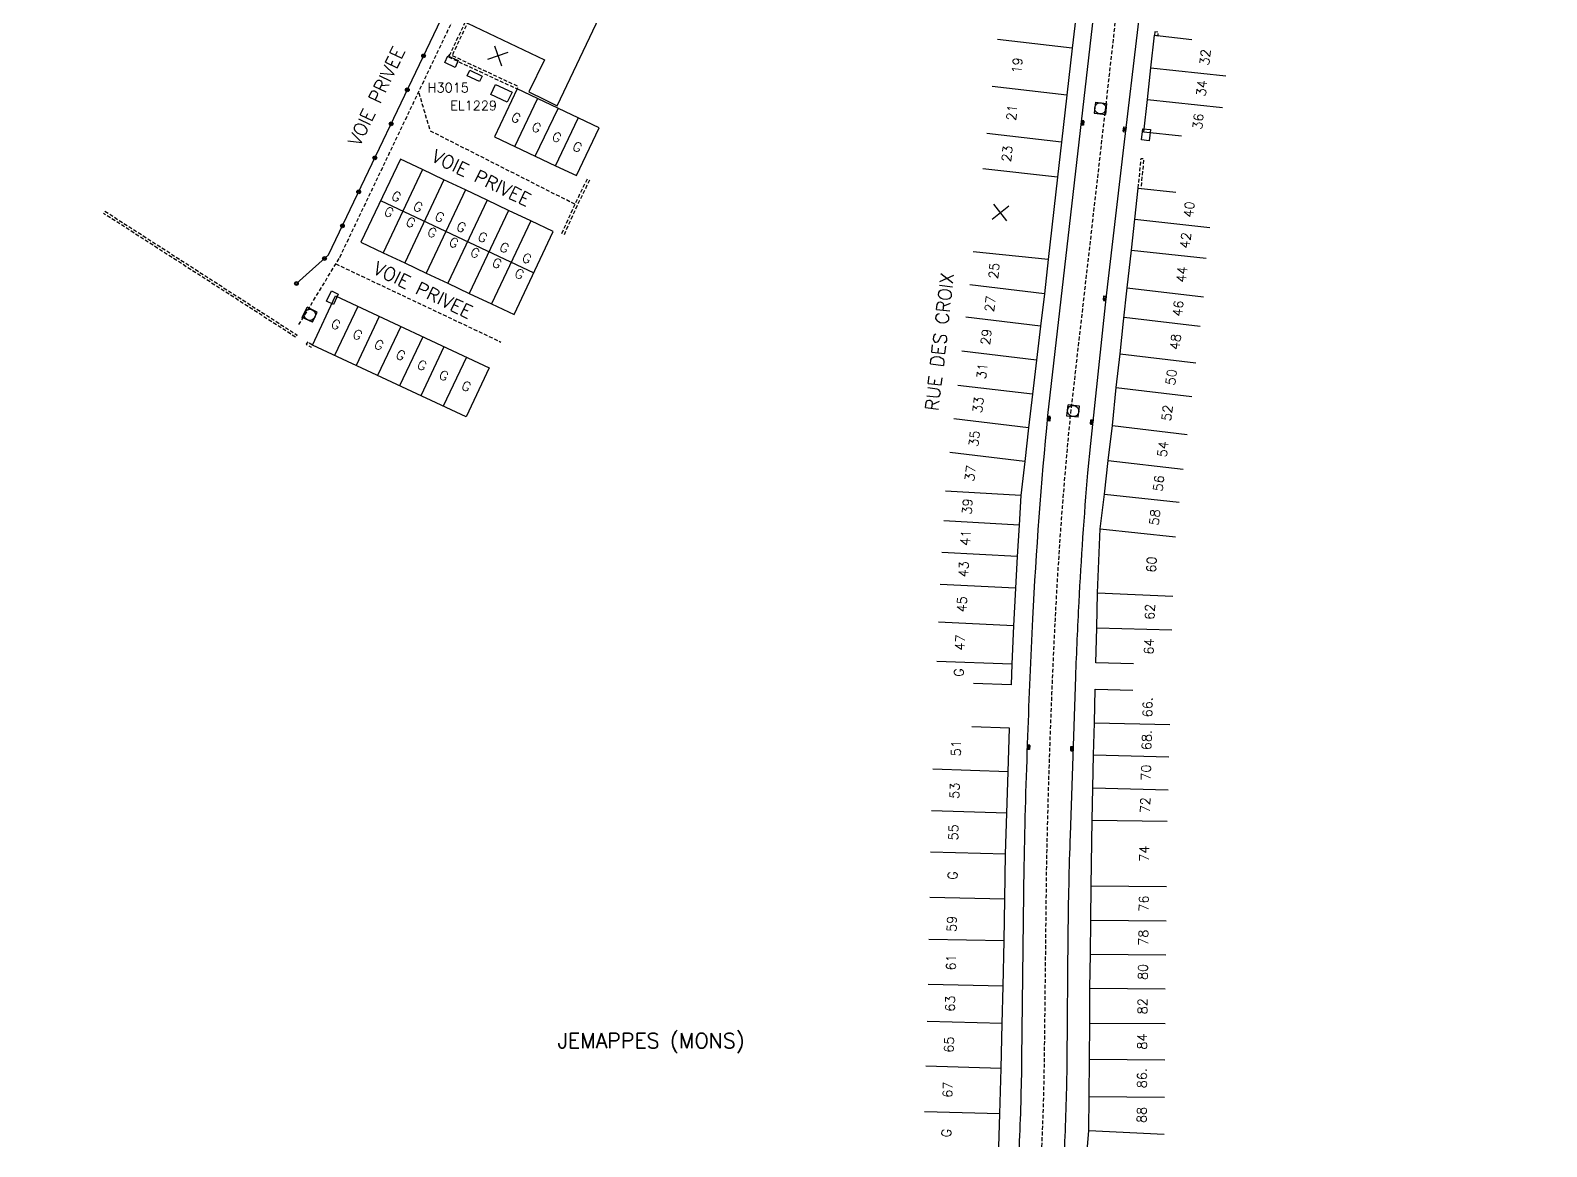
# Model space of a CAD drawing. Header units: millimetres. Extents: x 116000 to 117000, y 126000 to 127000.
# Drawn here: x 116390.1 to 116591.5, y 126000 to 126148.3 of the extents above; entities that cross this region are included whole.
import ezdxf
from ezdxf.enums import TextEntityAlignment as Align

# ---------------------------------------------------------------- set-up
doc = ezdxf.new("R2010")
doc.units = ezdxf.units.MM
doc.linetypes.add('DASHED', pattern=[0.75, 0.5, -0.25])
doc.layers.get('0').update_dxf_attribs({"linetype": 'CONTINUOUS'})
for name, color, linetype in [('W0001', 6, 'DASHED'), ('W0008', 7, 'CONTINUOUS'), ('W0100', 7, 'CONTINUOUS'), ('W0112', 1, 'DASHED'), ('W0322', 7, 'CONTINUOUS'), ('W0400', 7, 'CONTINUOUS'), ('W0420', 7, 'CONTINUOUS'), ('W0980', 7, 'CONTINUOUS'), ('W0984', 7, 'CONTINUOUS'), ('W0989', 7, 'CONTINUOUS'), ('W0991', 7, 'CONTINUOUS'), ('W1102', 7, 'CONTINUOUS'), ('W1471', 7, 'CONTINUOUS')]:
    doc.layers.add(name, color=color, linetype=linetype)
doc.styles.get("Standard").update_dxf_attribs({"font": 'romans.shx', "width": 0.85})

# ---------------------------------------------------------------- blocks, each defined once
blk = doc.blocks.new('T1471')
at = {"color": 0, "linetype": 'Continuous', "flags": 128}
blk.add_lwpolyline([(-0.75, -0.5), (-0.75, 0.5), (0.75, 0.5), (0.75, -0.5), (-0.75, -0.5)], dxfattribs=at)
blk = doc.blocks.new('T420')
for p, q in [((0.75, 0.75), (-0.75, 0.75)), ((-0.75, 0.75), (-0.75, -0.75)), ((0.75, 0.75), (0.75, -0.75)), ((0.75, -0.75), (-0.75, -0.75))]:
    blk.add_line(p, q)
blk.add_ellipse((0, 0), major_axis=(-0.53, 0.53), ratio=1, start_param=3.926991, end_param=10.210176)
blk = doc.blocks.new('T400')
for p, q in [((-0.15, 0.3), (0.15, 0.3)), ((-0.15, -0.25), (-0.15, 0.3)), ((-0.15, 0.15), (0.15, 0.15)), ((-0.15, 0), (0.15, 0)), ((0.15, 0.3), (0.15, -0.25)), ((-0.15, -0.15), (0.15, -0.15)), ((-0.15, -0.25), (-0.15, -0.3)), ((-0.15, -0.3), (0.15, -0.3)), ((0.15, -0.3), (0.15, -0.25))]:
    blk.add_line(p, q)
blk = doc.blocks.new('t991o')
at = {"color": 0, "linetype": 'Continuous'}
for p, q in [((-1, 1), (1, -1)), ((-1, -1), (1, 1))]:
    blk.add_line(p, q, dxfattribs=at)
blk = doc.blocks.new('t322o')
at = {"color": 0, "linetype": 'Continuous'}
for radius in [0.25, 0.15]:
    blk.add_circle((0, 0), radius, dxfattribs=at)

msp = doc.modelspace()

# ---------------------------------------------------------------- linework, layer by layer
at = {"layer": 'W0001', "flags": 128}
msp.add_lwpolyline([(116524.41, 126000, 0.008094), (116524.76, 126011.7), (116525.05, 126037.29, -0.003892), (116525.53, 126054.43, -0.003529), (116526.2, 126069.96, -0.011736), (116528.19, 126096.8), (116533.98, 126147.55), (116535.77, 126165.17), (116537.13, 126173.32), (116540.79, 126178.61), (116547.43, 126183.28), (116589.86, 126209.79)], format="xyb", dxfattribs=at)
at = {"layer": 'W0001'}
for points in [[(116425.75, 126109.18), (116431.17, 126118.11), (116463.98, 126186.95), (116468.25, 126192.11), (116470.32, 126193.31)], [(116430.64, 126117.24), (116452.58, 126106.86)]]:
    msp.add_lwpolyline(points, dxfattribs=at)
at = {"layer": 'W0001', "flags": 128}
msp.add_lwpolyline([(116462.38, 126125.16), (116443.2, 126134.89), (116441.65, 126140.1)], dxfattribs=at)
at = {"layer": 'W0008', "flags": 128}
for points in [[(116521.42, 126000, 0.008187), (116521.77, 126011.73), (116522.06, 126037.34, -0.003895), (116522.55, 126054.54, -0.003529), (116523.22, 126070.11, -0.011747), (116525.22, 126097.11), (116531.62, 126153.14, 0.173513), (116530.81, 126156.7, 0.143603), (116528.51, 126158.71), (116473.58, 126184.62, -0.022708), (116473.01, 126184.98, -0.028168), (116472.36, 126185.49), (116465.32, 126192.34, 0.075951), (116464.28, 126193.31, 0.040454), (116463.63, 126193.68), (116425.73, 126212.46, 0.001205), (116420.5, 126214.84, 0.001356), (116414.59, 126217.48), (116390.07, 126227.45)], [(116591.45, 126207.26), (116549.79, 126181.19, 0.142788), (116541.43, 126172.51, 0.094624), (116539.08, 126164.78), (116535.26, 126132.7), (116532.92, 126112.66), (116530.88, 126093.37), (116530.48, 126089.51, 0.007806), (116529.31, 126072.31, 0.004498), (116528.87, 126062.39), (116528.17, 126041.37, 0.003648), (116527.97, 126034.79, 0.003596), (116527.87, 126028.31), (116527.73, 126011.22, -0.008123), (116527.4, 126000, -0.008123)]]:
    msp.add_lwpolyline(points, format="xyb", dxfattribs=at)
at = {"layer": 'W0100', "flags": 128}
for points in [[(116448.14, 126149.21), (116458.35, 126144.33), (116456.27, 126140.08), (116458.35, 126139.06), (116460.04, 126138.23), (116475.2, 126170.11)], [(116529.44, 126154.49), (116528.45, 126145.91), (116527.01, 126133.42), (116526.48, 126128.74), (116525.23, 126117.83), (116524.76, 126113.28), (116524.23, 126108.97), (116523.69, 126104.44), (116523.16, 126099.93), (116522.64, 126095.48), (116522.14, 126091), (116521.61, 126086.47), (116521.38, 126082.54), (116521.13, 126078.39), (116520.9, 126074.19), (116520.66, 126069.17), (116520.43, 126064.09), (116520.34, 126061.34), (116515.34, 126061.51)], [(116542.95, 126134.2), (116537.97, 126134.72), (116538.43, 126139.08), (116538.89, 126143.3), (116539.37, 126147.6), (116544.34, 126147.05)], [(116536.58, 126064.14), (116531.58, 126064.25), (116531.69, 126068.92), (116531.81, 126073.55), (116532.17, 126082.05), (116532.71, 126086.66), (116533.22, 126091.12), (116533.78, 126095.78), (116533.77, 126095.77), (116534.28, 126100.81), (116534.79, 126105.3), (116535.26, 126109.64), (116535.76, 126114.08), (116536.3, 126119.06), (116537.22, 126127.31), (116542.19, 126126.75)], [(116530.45, 126000), (116530.65, 126002.16), (116530.69, 126006.68), (116530.72, 126011.63), (116530.77, 126016.4), (116530.79, 126021.03), (116530.87, 126025.56), (116530.91, 126030.08), (116530.96, 126034.66), (116531.07, 126043.35), (116531.19, 126047.67), (116531.29, 126052.03), (116531.4, 126056.3), (116531.5, 126060.75), (116536.5, 126060.63)], [(116518.68, 126000), (116518.81, 126004.34), (116519, 126010.37), (116519.16, 126016.34), (116519.29, 126021.31), (116519.4, 126027.33), (116519.51, 126032.89), (116519.6, 126038.85), (116519.74, 126044.29), (116519.92, 126049.79), (116520.11, 126055.58), (116515.11, 126055.75)]]:
    msp.add_lwpolyline(points, dxfattribs=at)
for points in [[(116449.72, 126141.45), (116448.1, 126142.23), (116448.45, 126142.95), (116450.07, 126142.16)], [(116453.42, 126138.71), (116451.21, 126139.75), (116451.84, 126141.08), (116454.05, 126140.04)], [(116454.72, 126140.48), (116451.7, 126134.13), (116454.42, 126132.83), (116457.13, 126131.54), (116459.82, 126130.27), (116462.6, 126128.96), (116465.61, 126135.29)], [(116439.22, 126131.15), (116433.97, 126120.13), (116436.94, 126118.73), (116439.79, 126117.38), (116442.65, 126116.03), (116445.54, 126114.67), (116448.36, 126113.33), (116451.33, 126111.93), (116454.31, 126110.52), (116459.52, 126121.53), (116456.53, 126122.95), (116453.57, 126124.35), (116450.75, 126125.71), (116447.86, 126127.06), (116445.01, 126128.42), (116442.16, 126129.76)], [(116447.94, 126096.91), (116427.54, 126106.45), (116430.6, 126112.98), (116451, 126103.44)]]:
    msp.add_lwpolyline(points, close=True, dxfattribs=at)
at = {"layer": 'W0112', "flags": 128}
for points in [[(116465.3, 126185.72), (116465.14, 126185.79), (116461.47, 126178.07), (116445.62, 126144.72), (116445.77, 126145.04)], [(116445.62, 126144.72), (116454.72, 126140.48), (116454.87, 126140.79), (116446.09, 126144.89), (116461.78, 126177.92), (116465.24, 126185.17)], [(116537.22, 126127.31), (116537.58, 126131.25), (116537.93, 126131.22), (116537.57, 126127.27)], [(116464.02, 126128.5), (116462.38, 126125.16), (116460.55, 126121.06)], [(116464.33, 126128.35), (116462.7, 126125.01), (116460.87, 126120.92)], [(116399.99, 126124.24), (116425.51, 126107.79), (116425.32, 126107.5), (116399.8, 126123.95)]]:
    msp.add_lwpolyline(points, dxfattribs=at)
for points in [[(116539.42, 126148.07), (116539.37, 126147.6), (116539.84, 126147.55), (116539.89, 126148.02)], [(116427.54, 126106.45), (116426.92, 126106.87), (116426.72, 126106.58), (116427.35, 126106.16)]]:
    msp.add_lwpolyline(points, close=True, dxfattribs=at)
at = {"layer": 'W0322', "flags": 128}
msp.add_lwpolyline([(116425.41, 126114.63), (116429.68, 126118.45), (116445.11, 126150.75), (116441.51, 126152.45)], dxfattribs=at)
at = {"layer": 'W1102', "flags": 128}
for points in [[(116528.45, 126145.91), (116518.51, 126147.06)], [(116538.89, 126143.3), (116548.83, 126142.22)], [(116454.42, 126132.83), (116457.45, 126139.18)], [(116527.73, 126139.67), (116517.79, 126140.81)], [(116538.43, 126139.08), (116548.38, 126138.03)], [(116457.13, 126131.54), (116460.16, 126137.89)], [(116459.82, 126130.27), (116462.84, 126136.61)], [(116527.01, 126133.42), (116517.08, 126134.55)], [(116442.16, 126129.76), (116436.94, 126118.73)], [(116526.48, 126128.74), (116516.55, 126129.87)], [(116445.01, 126128.42), (116439.79, 126117.38)], [(116447.86, 126127.06), (116442.65, 126116.03)], [(116436.59, 126125.64), (116456.92, 126116.04)], [(116450.75, 126125.71), (116445.54, 126114.67)], [(116453.57, 126124.35), (116448.36, 126113.33)], [(116456.53, 126122.95), (116451.33, 126111.93)], [(116536.76, 126123.18), (116546.7, 126122.08)], [(116536.3, 126119.06), (116546.24, 126117.99)], [(116525.23, 126117.83), (116515.28, 126118.86)], [(116524.76, 126113.28), (116514.83, 126114.48)], [(116535.76, 126114.08), (116545.89, 126112.88)], [(116433.57, 126111.59), (116430.49, 126105.07)], [(116436.42, 126110.26), (116433.34, 126103.74)], [(116439.28, 126108.92), (116436.2, 126102.4)], [(116524.23, 126108.97), (116514.31, 126110.17)], [(116535.32, 126110.16), (116545.42, 126108.95)], [(116442.18, 126107.56), (116439.1, 126101.04)], [(116445.01, 126106.24), (116441.93, 126099.72)], [(116447.98, 126104.85), (116444.9, 126098.33)], [(116523.69, 126104.44), (116513.76, 126105.64)], [(116534.79, 126105.3), (116544.84, 126104.1)], [(116523.16, 126099.93), (116513.23, 126101.11)], [(116534.28, 126100.81), (116544.31, 126099.61)], [(116522.64, 126095.48), (116512.7, 126096.66)], [(116533.78, 126095.78), (116543.71, 126094.6)], [(116522.14, 126091), (116512.21, 126092.17)], [(116533.22, 126091.12), (116543.16, 126089.99)], [(116521.61, 126086.47), (116511.63, 126087.05)], [(116532.71, 126086.66), (116542.65, 126085.58)], [(116521.38, 126082.54), (116511.4, 126083.11)], [(116532.17, 126082.05), (116542.16, 126080.97)], [(116521.13, 126078.39), (116511.14, 126078.93)], [(116520.9, 126074.19), (116510.91, 126074.66)], [(116531.81, 126073.55), (116541.8, 126073.13)], [(116520.66, 126069.17), (116510.67, 126069.65)], [(116531.69, 126068.92), (116541.68, 126068.66)], [(116520.43, 126064.09), (116510.44, 126064.43)], [(116531.4, 126056.3), (116541.4, 126056.06)], [(116531.29, 126052.03), (116541.29, 126051.78)], [(116519.92, 126049.79), (116509.93, 126050.12)], [(116531.19, 126047.67), (116541.18, 126047.41)], [(116519.74, 126044.29), (116509.74, 126044.62)], [(116531.07, 126043.35), (116541.07, 126043.23)], [(116519.6, 126038.85), (116509.6, 126039.11)], [(116530.96, 126034.66), (116540.96, 126034.54)], [(116519.51, 126032.89), (116509.52, 126033.09)], [(116530.91, 126030.08), (116540.91, 126029.99)], [(116519.4, 126027.33), (116509.41, 126027.53)], [(116530.87, 126025.56), (116540.87, 126025.47)], [(116519.29, 126021.31), (116509.29, 126021.56)], [(116530.79, 126021.03), (116540.79, 126020.97)], [(116519.16, 126016.34), (116509.17, 126016.62)], [(116530.77, 126016.4), (116540.77, 126016.34)], [(116519, 126010.37), (116509, 126010.69)], [(116530.72, 126011.63), (116540.72, 126011.53)], [(116530.69, 126006.68), (116540.69, 126006.59)], [(116518.81, 126004.34), (116508.81, 126004.63)], [(116530.65, 126002.16), (116540.64, 126001.67)]]:
    msp.add_lwpolyline(points, dxfattribs=at)

# ---------------------------------------------------------------- block references
at = {"layer": 'W0322'}
for p, rotation in [((116442.3, 126144.86), 64.46125580786025), ((116440.14, 126140.35), 64.46125580786025), ((116437.99, 126135.84), 64.46125580786025), ((116435.83, 126131.33), 64.46125580786025), ((116433.68, 126126.81), 64.46125580786025), ((116431.52, 126122.3), 64.46125580786025), ((116429.14, 126117.96), 41.81229907170353), ((116425.41, 126114.63), 41.81229907170353)]:
    msp.add_blockref('t322o', p, dxfattribs=dict(at, rotation=rotation))
at = {"layer": 'W0400'}
for p, rotation in [((116529.81, 126135.96), 173.4890649607279), ((116535.4, 126135.11), 353.2067305630608), ((116532.77, 126112.68), 353.959709718893), ((116525.33, 126096.67), 174.4703565662573), ((116531.03, 126096.23), 354.5318019344814), ((116522.65, 126053.04), 178.0063000142816), ((116528.4, 126052.85), 358.0667565842483)]:
    msp.add_blockref('T400', p, dxfattribs=dict(at, rotation=rotation))
at = {"layer": 'W0420'}
for p, rotation in [((116532.18, 126137.9), 83.48906496072789), ((116427.19, 126110.48), 244.9234869234368), ((116528.57, 126097.7), 263.959709718893)]:
    msp.add_blockref('T420', p, dxfattribs=dict(at, rotation=rotation))
at = {"layer": 'W0991'}
for p, rotation in [((116452.18, 126144.88), 334.4427900957293), ((116518.9, 126124.06), 83.4540223179968)]:
    msp.add_blockref('t991o', p, dxfattribs=dict(at, rotation=rotation))
at = {"layer": 'W1471'}
for p, rotation in [((116446.01, 126144.11), 334.9929530916651), ((116538.24, 126134.39), 263.9939711452998), ((116430.19, 126112.75), 244.9234869234368)]:
    msp.add_blockref('T1471', p, dxfattribs=dict(at, rotation=rotation))

# ---------------------------------------------------------------- texts
at = {"layer": 'W0980'}
msp.add_text('JEMAPPES (MONS)', height=2, dxfattribs=at).set_placement((116472.53, 126013.95), align=Align.MIDDLE)
at = {"layer": 'W0984'}
for s, p in [('H3015', (116445.58, 126140.64)), ('EL1229', (116448.94, 126138.27))]:
    msp.add_text(s, height=1.25, dxfattribs=at).set_placement(p, align=Align.MIDDLE)
at = {"layer": 'W0989'}
for s, rotation, p in [('VOIE PRIVEE', 64.5152, (116436.06, 126139.54)), ('VOIE PRIVEE', 334.4667, (116449.97, 126128.67)), ('VOIE PRIVEE', 334.4667, (116442.22, 126113.78)), ('RUE DES CROIX', 83.4834, (116510.83, 126106.92))]:
    msp.add_text(s, height=1.75, rotation=rotation, dxfattribs=at).set_placement(p, align=Align.MIDDLE)
at = {"layer": 'W0991'}
for s, rotation, p in [('32', 83.6756, (116546.09, 126144.68)), ('19', 83.452, (116521.13, 126143.59)), ('34', 83.7743, (116545.64, 126140.57)), ('G', 334.4849, (116454.57, 126136.65)), ('21', 83.452, (116520.42, 126137.34)), ('36', 83.994, (116545.16, 126136.16)), ('G', 334.5428, (116457.29, 126135.36)), ('G', 334.5301, (116459.99, 126134.07)), ('G', 334.5301, (116462.72, 126132.77)), ('23', 83.5352, (116519.79, 126131.88)), ('G', 334.7048, (116438.68, 126126.2)), ('G', 334.6883, (116441.57, 126124.83)), ('40', 83.5819, (116543.95, 126124.47)), ('G', 334.7048, (116437.7, 126124.13)), ('G', 334.6883, (116440.59, 126122.76)), ('G', 334.6523, (116444.43, 126123.48)), ('G', 334.6523, (116443.44, 126121.41)), ('G', 334.8481, (116447.3, 126122.13)), ('G', 334.3484, (116450.14, 126120.78)), ('42', 83.5819, (116543.49, 126120.36)), ('G', 334.8481, (116446.31, 126120.06)), ('G', 334.3484, (116449.15, 126118.71)), ('G', 334.6119, (116453.03, 126119.4)), ('G', 334.6119, (116452.04, 126117.33)), ('G', 334.671, (116456.01, 126117.98)), ('25', 84.0951, (116518.04, 126116.32)), ('G', 334.671, (116455.03, 126115.91)), ('44', 83.8731, (116542.99, 126115.81)), ('27', 83.0677, (116517.54, 126111.93)), ('46', 83.5076, (116542.5, 126111.32)), ('G', 334.7048, (116430.64, 126109.2)), ('G', 334.6883, (116433.53, 126107.84)), ('G', 334.6523, (116436.39, 126106.49)), ('29', 83.1002, (116517.01, 126107.54)), ('48', 83.1981, (116542.15, 126106.88)), ('G', 334.8481, (116439.26, 126105.13)), ('G', 334.3484, (116442.1, 126103.78)), ('G', 334.6119, (116444.99, 126102.4)), ('31', 83.3552, (116516.47, 126103.01)), ('50', 83.1981, (116541.59, 126102.19)), ('G', 334.671, (116447.97, 126100.99)), ('33', 83.2462, (116515.95, 126098.51)), ('52', 83.1981, (116541.04, 126097.44)), ('35', 83.7598, (116515.43, 126094.03)), ('54', 83.1981, (116540.48, 126092.64)), ('37', 83.2513, (116514.91, 126089.44)), ('56', 83.4741, (116539.92, 126088.1)), ('39', 86.7277, (116514.51, 126085.02)), ('58', 83.4456, (116539.4, 126083.59)), ('41', 86.451, (116514.27, 126080.87)), ('43', 86.8763, (116514.02, 126076.67)), ('60', 87.588, (116538.97, 126077.31)), ('45', 87.2874, (116513.79, 126072.02)), ('62', 88.503, (116538.75, 126071.03)), ('47', 87.4144, (116513.55, 126066.93)), ('64', 88.7137, (116538.63, 126066.42)), ('G', 88.042, (116513.39, 126062.97)), ('66.', 88.7028, (116538.45, 126058.36)), ('68.', 88.6049, (116538.34, 126054)), ('51', 88.1198, (116513.02, 126052.92)), ('70', 88.5709, (116538.24, 126049.68)), ('53', 88.0963, (116512.83, 126047.27)), ('72', 88.464, (116538.13, 126045.35)), ('55', 88.5018, (116512.67, 126041.74)), ('74', 89.283, (116538.01, 126038.89)), ('G', 89.2179, (116512.56, 126036)), ('76', 89.3626, (116537.94, 126032.29)), ('59', 88.8661, (116512.45, 126029.59)), ('78', 89.4626, (116537.89, 126027.74)), ('61', 88.8775, (116512.35, 126024.47)), ('80', 89.0444, (116537.83, 126023.21)), ('63', 88.5879, (116512.23, 126019)), ('82', 89.6814, (116537.78, 126018.65)), ('65', 88.4188, (116512.08, 126013.55)), ('84', 89.4798, (116537.74, 126013.96)), ('86.', 89.5919, (116537.71, 126009.1)), ('67', 88.1785, (116511.91, 126007.57)), ('88', 89.4981, (116537.67, 126004.22)), ('G', 88.3603, (116511.73, 126001.81))]:
    msp.add_text(s, height=1.25, rotation=rotation, dxfattribs=at).set_placement(p, align=Align.MIDDLE)

doc.saveas('drawing.dxf')
